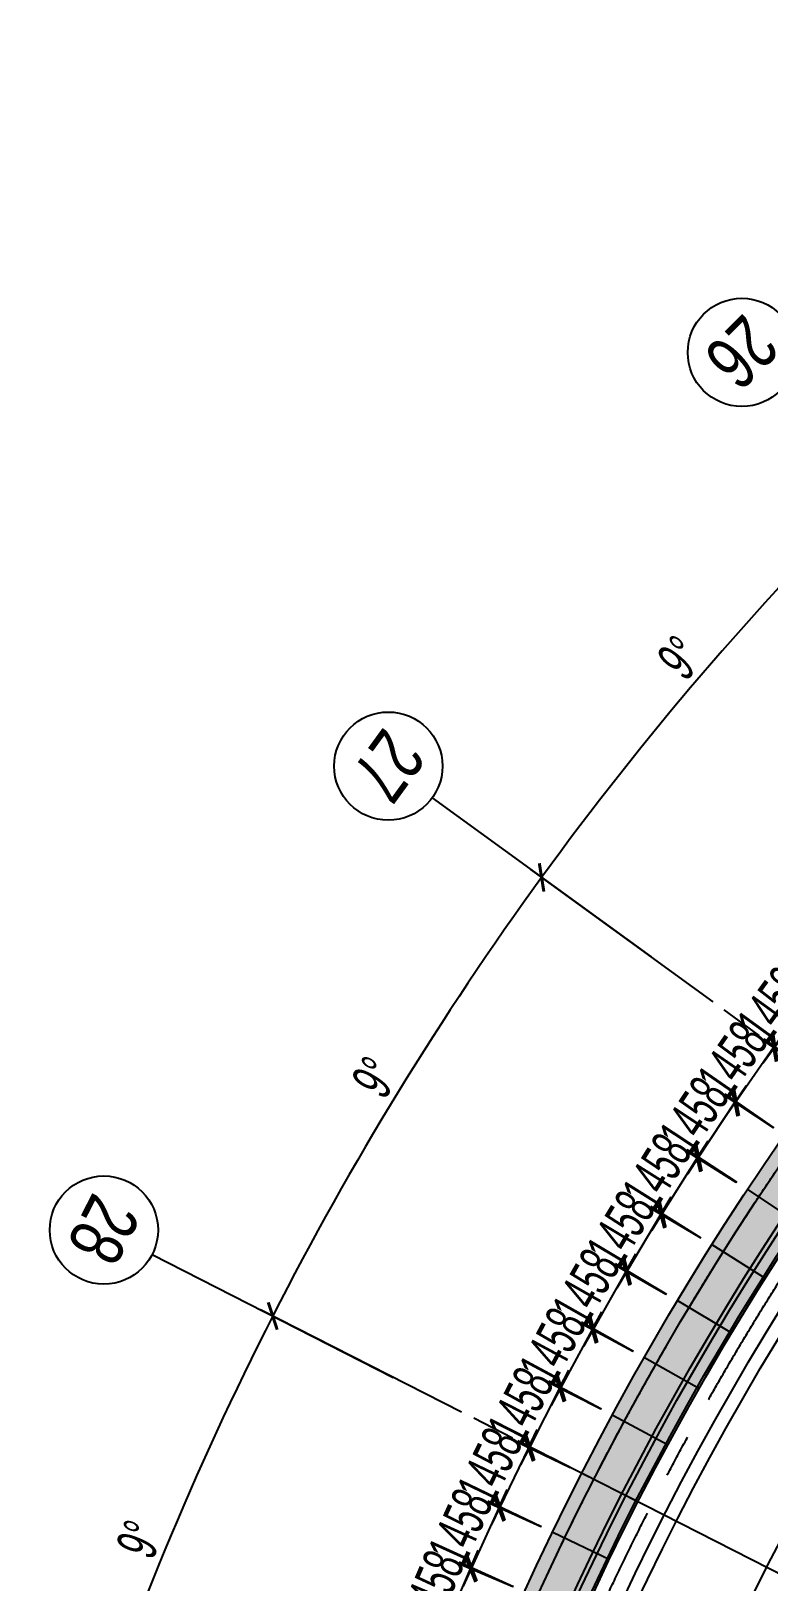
# Model space of a CAD drawing. Extents: x 104132 to 3338343, y -1228862 to 1409848.
# Drawn here: x 1690855 to 1707212, y 117598 to 151998 of the extents above; entities that cross this region are included whole.
import ezdxf
from ezdxf.enums import TextEntityAlignment as Align

# ---------------------------------------------------------------- set-up
doc = ezdxf.new("R2010")
doc.units = 0
doc.linetypes.add('CENTER', pattern=[50.8, 31.75, -6.35, 6.35, -6.35])
doc.linetypes.add('CENTER2', pattern=[28.575, 19.05, -3.175, 3.175, -3.175])
doc.layers.get('0').update_dxf_attribs({"color": 8})
doc.layers.get('Defpoints').update_dxf_attribs({"color": 8})
for name, color, linetype in [('#幕墙线-平面', 8, 'Continuous'), ('#标注', 8, 'Continuous'), ('#轴线', 8, 'CENTER2'), ('A-ROOF-DRAN', 8, 'Continuous'), ('dim', 8, 'Continuous'), ('DOTE', 8, 'CENTER'), ('IEL-FINE', 8, 'Continuous'), ('分水线', 8, 'Continuous'), ('女儿墙', 8, 'Continuous')]:
    doc.layers.add(name, color=color, linetype=linetype)
doc.styles.add('JHZX', font='jrs.shx', dxfattribs={"width": 0.6, "bigfont": 'jhz.shx'})
doc.dimstyles.new('JZBZ-300', dxfattribs={"dimscale": 300, "dimtxt": 3, "dimasz": 1.5, "dimexe": 1, "dimexo": 1, "dimgap": 0.5, "dimtad": 1, "dimdec": 0, "dimdsep": 46, "dimtxsty": 'JHZX', "dimblk1": 'ARCHTICK', "dimblk2": 'ARCHTICK', "dimsah": 1, "dimcen": 0, "dimclrd": 1, "dimclre": 1, "dimclrt": 2, "dimadec": 3, "dimazin": 2, "dimtfac": 1, "dimtdec": 0, "dimtix": 1, "dimtmove": 0, "dimatfit": 3, "dimfxl": 1, "dimtolj": 1, "dimlwd": -1, "dimlwe": -1, "dimarcsym": 1})

# ---------------------------------------------------------------- blocks, each defined once
blk = doc.blocks.new('_ARCHTICK')
at = {"color": 0, "linetype": 'ByBlock', "const_width": 0.15}
blk.add_lwpolyline([(-0.5, -0.5), (0.5, 0.5)], dxfattribs=at)
blk = doc.blocks.new('*D30')
at = {"layer": '#标注', "color": 1, "ltscale": 300, "transparency": 16777216}
for p, q in [((523385, -99263), (519849, -95727)), ((516455, -107376), (512410, -104438))]:
    blk.add_line(p, q, dxfattribs=at)
blk.add_arc((571468, -147346), 72700, 135, 144, dxfattribs=at)
at = {"layer": 'Defpoints', "color": 0, "ltscale": 300, "transparency": 16777216}
for p in [(517441, -98700), (523597, -99475), (516697, -107553), (571468, -147346)]:
    blk.add_point(p, dxfattribs=at)
at = {"layer": '#标注', "color": 1, "ltscale": 300, "transparency": 16777216, "xscale": 450, "yscale": 450, "zscale": 450}
for p, rotation in [((520061, -95939), 44.99999999999975), ((512652, -104614), 233.9999999999976)]:
    blk.add_blockref('_ARCHTICK', p, dxfattribs=dict(at, rotation=rotation))
at = {"layer": '#标注', "color": 2, "ltscale": 300, "transparency": 16777216, "insert": (515730, -99741), "char_height": 900, "attachment_point": 5, "rotation": 49.5, "style": 'JHZX'}
blk.add_mtext('\\A1;9°', dxfattribs=at)
blk = doc.blocks.new('*D31')
at = {"layer": '#标注', "color": 1, "ltscale": 300, "transparency": 16777216}
for p, q in [((516455, -107376), (512410, -104438)), ((510879, -116475), (506424, -114205))]:
    blk.add_line(p, q, dxfattribs=at)
blk.add_arc((571468, -147346), 72700, 144, 153, dxfattribs=at)
at = {"layer": 'Defpoints', "color": 0, "ltscale": 300, "transparency": 16777216}
for p in [(516697, -107553), (510497, -107751), (511147, -116611), (571468, -147346)]:
    blk.add_point(p, dxfattribs=at)
at = {"layer": '#标注', "color": 1, "ltscale": 300, "transparency": 16777216, "xscale": 450, "yscale": 450, "zscale": 450}
for p, rotation in [((512652, -104614), 53.9999999999973), ((506692, -114341), 242.9999999999993)]:
    blk.add_blockref('_ARCHTICK', p, dxfattribs=dict(at, rotation=rotation))
at = {"layer": '#标注', "color": 2, "ltscale": 300, "transparency": 16777216, "insert": (508969, -109047), "char_height": 900, "attachment_point": 5, "rotation": 58.5, "style": 'JHZX'}
blk.add_mtext('\\A1;9°', dxfattribs=at)
blk = doc.blocks.new('*D32')
at = {"layer": '#标注', "color": 1, "ltscale": 300, "transparency": 16777216}
for p, q in [((510879, -116475), (506424, -114205)), ((506796, -126333), (502041, -124788))]:
    blk.add_line(p, q, dxfattribs=at)
blk.add_arc((571468, -147346), 72700, 153, 162, dxfattribs=at)
at = {"layer": 'Defpoints', "color": 0, "ltscale": 300, "transparency": 16777216}
for p in [(511147, -116611), (505053, -117776), (507081, -126425), (571468, -147346)]:
    blk.add_point(p, dxfattribs=at)
at = {"layer": '#标注', "color": 1, "ltscale": 300, "transparency": 16777216, "xscale": 450, "yscale": 450, "zscale": 450}
for p, rotation in [((506692, -114341), 62.99999999999964), ((502326, -124880), 251.9999999999995)]:
    blk.add_blockref('_ARCHTICK', p, dxfattribs=dict(at, rotation=rotation))
at = {"layer": '#标注', "color": 2, "ltscale": 300, "transparency": 16777216, "insert": (503747, -119295), "char_height": 900, "attachment_point": 5, "rotation": 67.5, "style": 'JHZX'}
blk.add_mtext('\\A1;9°', dxfattribs=at)
blk = doc.blocks.new('*U1046')
blk.add_line((0, -20), (0, 0))
blk.add_circle((0, -24), 4)
at = {"style": 'JHZX', "width": 0.75}
blk.add_attdef('AXES', text='', height=4, dxfattribs=at).set_placement((0, -24), align=Align.MIDDLE_CENTER)
blk = doc.blocks.new('A$C49f573b4')
at = {"layer": '女儿墙'}
for radius in [63900, 63650]:
    blk.add_circle((0, 0), radius, dxfattribs=at)
blk = doc.blocks.new('*U481')
at = {"layer": '#幕墙线-平面', "ltscale": 300}
blk.add_line((63600, -63600), (65000, -63600), dxfattribs=at)
blk = doc.blocks.new('*U482')
at = {"layer": '#幕墙线-平面'}
for p, rotation in [((868125, -16248), 146.5714285714618), ((869325, -17021), 147.8571428571751), ((870542, -17766), 149.1428571428889), ((871775, -18484), 150.4285714286033), ((873024, -19175), 151.7142857143174), ((874289, -19837), 153.0000000000315), ((875567, -20471), 154.2857142857451)]:
    blk.add_blockref('*U481', p, dxfattribs=dict(at, rotation=rotation))
blk = doc.blocks.new('*D569')
at = {"layer": 'Defpoints', "color": 0, "ltscale": 300, "transparency": 16777216}
for p in [(843983, 63711), (842194, 62890), (843410, 62370)]:
    blk.add_point(p, dxfattribs=at)
at = {"layer": 'dim', "color": 1, "ltscale": 300, "transparency": 16777216}
for p, q in [((843707, 63829), (842491, 64349)), ((842767, 64231), (842944, 64645)), ((842767, 64231), (842194, 62890)), ((843134, 62488), (841918, 63008)), ((842194, 62890), (842017, 62477))]:
    blk.add_line(p, q, dxfattribs=at)
at = {"layer": 'dim', "color": 1, "ltscale": 300, "transparency": 16777216, "xscale": 450, "yscale": 450, "zscale": 450}
for p, rotation in [((842767, 64231), 246.85714285718), ((842194, 62890), 66.85714285717995)]:
    blk.add_blockref('_ARCHTICK', p, dxfattribs=dict(at, rotation=rotation))
at = {"layer": 'dim', "color": 2, "ltscale": 300, "transparency": 16777216, "insert": (841929, 63797), "char_height": 900, "attachment_point": 5, "rotation": 66.8571, "style": 'JHZX'}
blk.add_mtext('\\A1;1458', dxfattribs=at)
blk = doc.blocks.new('*D570')
at = {"layer": 'Defpoints', "color": 0, "ltscale": 300, "transparency": 16777216}
for p in [(844601, 65033), (842794, 64252), (843998, 63705)]:
    blk.add_point(p, dxfattribs=at)
at = {"layer": 'dim', "color": 1, "ltscale": 300, "transparency": 16777216}
for p, q in [((844328, 65157), (843124, 65704)), ((843397, 65580), (843583, 65989)), ((843397, 65580), (842794, 64252)), ((843725, 63829), (842521, 64376)), ((842794, 64252), (842608, 63842))]:
    blk.add_line(p, q, dxfattribs=at)
at = {"layer": 'dim', "color": 1, "ltscale": 300, "transparency": 16777216, "xscale": 450, "yscale": 450, "zscale": 450}
for p, rotation in [((843397, 65580), 245.5714285714646), ((842794, 64252), 65.57142857146455)]:
    blk.add_blockref('_ARCHTICK', p, dxfattribs=dict(at, rotation=rotation))
at = {"layer": 'dim', "color": 2, "ltscale": 300, "transparency": 16777216, "insert": (842549, 65164), "char_height": 900, "attachment_point": 5, "rotation": 65.5714, "style": 'JHZX'}
blk.add_mtext('\\A1;1458', dxfattribs=at)
blk = doc.blocks.new('*D571')
at = {"layer": 'Defpoints', "color": 0, "ltscale": 300, "transparency": 16777216}
for p in [(845249, 66339), (843424, 65599), (844616, 65025)]:
    blk.add_point(p, dxfattribs=at)
at = {"layer": 'dim', "color": 1, "ltscale": 300, "transparency": 16777216}
for p, q in [((844057, 66913), (844252, 67319)), ((844057, 66913), (843424, 65599)), ((844979, 66470), (843787, 67044)), ((844346, 65156), (843154, 65730)), ((843424, 65599), (843229, 65194))]:
    blk.add_line(p, q, dxfattribs=at)
at = {"layer": 'dim', "color": 1, "ltscale": 300, "transparency": 16777216, "xscale": 450, "yscale": 450, "zscale": 450}
for p, rotation in [((844057, 66913), 244.2857142857532), ((843424, 65599), 64.28571428575317)]:
    blk.add_blockref('_ARCHTICK', p, dxfattribs=dict(at, rotation=rotation))
at = {"layer": 'dim', "color": 2, "ltscale": 300, "transparency": 16777216, "insert": (843200, 66517), "char_height": 900, "attachment_point": 5, "rotation": 64.2857, "style": 'JHZX'}
blk.add_mtext('\\A1;1458', dxfattribs=at)
blk = doc.blocks.new('*D572')
at = {"layer": 'Defpoints', "color": 0, "ltscale": 300, "transparency": 16777216}
for p in [(845926, 67632), (844085, 66933), (845264, 66332)]:
    blk.add_point(p, dxfattribs=at)
at = {"layer": 'dim', "color": 1, "ltscale": 300, "transparency": 16777216}
for p, q in [((844747, 68232), (844951, 68633)), ((844747, 68232), (844085, 66933)), ((845658, 67768), (844480, 68368)), ((844996, 66468), (843817, 67069)), ((844085, 66933), (843880, 66532))]:
    blk.add_line(p, q, dxfattribs=at)
at = {"layer": 'dim', "color": 1, "ltscale": 300, "transparency": 16777216, "xscale": 450, "yscale": 450, "zscale": 450}
for p, rotation in [((844747, 68232), 243.000000000037), ((844085, 66933), 63.000000000037)]:
    blk.add_blockref('_ARCHTICK', p, dxfattribs=dict(at, rotation=rotation))
at = {"layer": 'dim', "color": 2, "ltscale": 300, "transparency": 16777216, "insert": (843881, 67855), "char_height": 900, "attachment_point": 5, "rotation": 63, "style": 'JHZX'}
blk.add_mtext('\\A1;1458', dxfattribs=at)
blk = doc.blocks.new('*D573')
at = {"layer": 'Defpoints', "color": 0, "ltscale": 300, "transparency": 16777216}
for p in [(846631, 68908), (844775, 68251), (845940, 67624)]:
    blk.add_point(p, dxfattribs=at)
at = {"layer": 'dim', "color": 1, "ltscale": 300, "transparency": 16777216}
for p, q in [((845466, 69535), (845679, 69931)), ((845466, 69535), (844775, 68251)), ((846367, 69050), (845202, 69677)), ((845676, 67766), (844511, 68393)), ((844775, 68251), (844562, 67854))]:
    blk.add_line(p, q, dxfattribs=at)
at = {"layer": 'dim', "color": 1, "ltscale": 300, "transparency": 16777216, "xscale": 450, "yscale": 450, "zscale": 450}
for p, rotation in [((845466, 69535), 241.7142857143266), ((844775, 68251), 61.71428571432662)]:
    blk.add_blockref('_ARCHTICK', p, dxfattribs=dict(at, rotation=rotation))
at = {"layer": 'dim', "color": 2, "ltscale": 300, "transparency": 16777216, "insert": (844592, 69177), "char_height": 900, "attachment_point": 5, "rotation": 61.7143, "style": 'JHZX'}
blk.add_mtext('\\A1;1458', dxfattribs=at)
blk = doc.blocks.new('*D574')
at = {"layer": 'Defpoints', "color": 0, "ltscale": 300, "transparency": 16777216}
for p in [(847365, 70168), (845495, 69553), (846645, 68900)]:
    blk.add_point(p, dxfattribs=at)
at = {"layer": 'dim', "color": 1, "ltscale": 300, "transparency": 16777216}
for p, q in [((846214, 70821), (846437, 71213)), ((847104, 70316), (845954, 70969)), ((846214, 70821), (845495, 69553)), ((846384, 69048), (845234, 69701)), ((845495, 69553), (845273, 69161))]:
    blk.add_line(p, q, dxfattribs=at)
at = {"layer": 'dim', "color": 1, "ltscale": 300, "transparency": 16777216, "xscale": 450, "yscale": 450, "zscale": 450}
for p, rotation in [((846214, 70821), 240.4285714286074), ((845495, 69553), 60.42857142860741)]:
    blk.add_blockref('_ARCHTICK', p, dxfattribs=dict(at, rotation=rotation))
at = {"layer": 'dim', "color": 2, "ltscale": 300, "transparency": 16777216, "insert": (845333, 70483), "char_height": 900, "attachment_point": 5, "rotation": 60.4286, "style": 'JHZX'}
blk.add_mtext('\\A1;1458', dxfattribs=at)
blk = doc.blocks.new('*D575')
at = {"layer": 'Defpoints', "color": 0, "ltscale": 300, "transparency": 16777216}
for p in [(848127, 71412), (846243, 70839), (847379, 70160)]:
    blk.add_point(p, dxfattribs=at)
at = {"layer": 'dim', "color": 1, "ltscale": 300, "transparency": 16777216}
for p, q in [((847870, 71566), (846734, 72244)), ((846992, 72091), (847222, 72477)), ((846992, 72091), (846243, 70839)), ((847122, 70314), (845986, 70992)), ((846243, 70839), (846013, 70452))]:
    blk.add_line(p, q, dxfattribs=at)
at = {"layer": 'dim', "color": 1, "ltscale": 300, "transparency": 16777216, "xscale": 450, "yscale": 450, "zscale": 450}
for p, rotation in [((846992, 72091), 239.1428571428946), ((846243, 70839), 59.1428571428946)]:
    blk.add_blockref('_ARCHTICK', p, dxfattribs=dict(at, rotation=rotation))
at = {"layer": 'dim', "color": 2, "ltscale": 300, "transparency": 16777216, "insert": (846102, 71772), "char_height": 900, "attachment_point": 5, "rotation": 59.1429, "style": 'JHZX'}
blk.add_mtext('\\A1;1458', dxfattribs=at)
blk = doc.blocks.new('*D576')
at = {"layer": 'Defpoints', "color": 0, "ltscale": 300, "transparency": 16777216}
for p in [(848917, 72638), (847021, 72107), (848141, 71403)]:
    blk.add_point(p, dxfattribs=at)
at = {"layer": 'dim', "color": 1, "ltscale": 300, "transparency": 16777216}
for p, q in [((847797, 73342), (848036, 73723)), ((847797, 73342), (847021, 72107)), ((848663, 72798), (847543, 73502)), ((847887, 71563), (846767, 72267)), ((847021, 72107), (846781, 71726))]:
    blk.add_line(p, q, dxfattribs=at)
at = {"layer": 'dim', "color": 1, "ltscale": 300, "transparency": 16777216, "xscale": 450, "yscale": 450, "zscale": 450}
for p, rotation in [((847797, 73342), 237.8571428571826), ((847021, 72107), 57.8571428571826)]:
    blk.add_blockref('_ARCHTICK', p, dxfattribs=dict(at, rotation=rotation))
at = {"layer": 'dim', "color": 2, "ltscale": 300, "transparency": 16777216, "insert": (846901, 73044), "char_height": 900, "attachment_point": 5, "rotation": 57.8571, "style": 'JHZX'}
blk.add_mtext('\\A1;1458', dxfattribs=at)
blk = doc.blocks.new('*D577')
at = {"layer": 'Defpoints', "color": 0, "ltscale": 300, "transparency": 16777216}
for p in [(849734, 73846), (847827, 73358), (848931, 72629)]:
    blk.add_point(p, dxfattribs=at)
at = {"layer": 'dim', "color": 1, "ltscale": 300, "transparency": 16777216}
for p, q in [((849484, 74012), (848380, 74740)), ((848630, 74575), (848878, 74951)), ((848630, 74575), (847827, 73358)), ((848680, 72794), (847576, 73523)), ((847827, 73358), (847579, 72982))]:
    blk.add_line(p, q, dxfattribs=at)
at = {"layer": 'dim', "color": 1, "ltscale": 300, "transparency": 16777216, "xscale": 450, "yscale": 450, "zscale": 450}
for p, rotation in [((848630, 74575), 236.5714285714664), ((847827, 73358), 56.57142857146638)]:
    blk.add_blockref('_ARCHTICK', p, dxfattribs=dict(at, rotation=rotation))
at = {"layer": 'dim', "color": 2, "ltscale": 300, "transparency": 16777216, "insert": (847728, 74297), "char_height": 900, "attachment_point": 5, "rotation": 56.5714, "style": 'JHZX'}
blk.add_mtext('\\A1;1458', dxfattribs=at)
blk = doc.blocks.new('*D578')
at = {"layer": 'Defpoints', "color": 0, "ltscale": 300, "transparency": 16777216}
for p in [(850578, 75036), (848660, 74590), (849748, 73837)]:
    blk.add_point(p, dxfattribs=at)
at = {"layer": 'dim', "color": 1, "ltscale": 300, "transparency": 16777216}
for p, q in [((849491, 75789), (849747, 76159)), ((849491, 75789), (848660, 74590)), ((850331, 75207), (849244, 75960)), ((849501, 74008), (848413, 74761)), ((848660, 74590), (848404, 74221))]:
    blk.add_line(p, q, dxfattribs=at)
at = {"layer": 'dim', "color": 1, "ltscale": 300, "transparency": 16777216, "xscale": 450, "yscale": 450, "zscale": 450}
for p, rotation in [((849491, 75789), 235.2857142857546), ((848660, 74590), 55.28571428575459)]:
    blk.add_blockref('_ARCHTICK', p, dxfattribs=dict(at, rotation=rotation))
at = {"layer": 'dim', "color": 2, "ltscale": 300, "transparency": 16777216, "insert": (848582, 75532), "char_height": 900, "attachment_point": 5, "rotation": 55.2857, "style": 'JHZX'}
blk.add_mtext('\\A1;1458', dxfattribs=at)
blk = doc.blocks.new('*D579')
at = {"layer": 'Defpoints', "color": 0, "ltscale": 300, "transparency": 16777216}
for p in [(851449, 76206), (849521, 75804), (850591, 75026)]:
    blk.add_point(p, dxfattribs=at)
at = {"layer": 'dim', "color": 1, "ltscale": 300, "transparency": 16777216}
for p, q in [((851206, 76382), (850136, 77160)), ((850378, 76984), (850643, 77348)), ((850378, 76984), (849521, 75804)), ((849521, 75804), (849257, 75440)), ((850349, 75203), (849278, 75980))]:
    blk.add_line(p, q, dxfattribs=at)
at = {"layer": 'dim', "color": 1, "ltscale": 300, "transparency": 16777216, "xscale": 450, "yscale": 450, "zscale": 450}
for p, rotation in [((850378, 76984), 234.000000000039), ((849521, 75804), 54.00000000003897)]:
    blk.add_blockref('_ARCHTICK', p, dxfattribs=dict(at, rotation=rotation))
at = {"layer": 'dim', "color": 2, "ltscale": 300, "transparency": 16777216, "insert": (849464, 76746), "char_height": 900, "attachment_point": 5, "rotation": 54, "style": 'JHZX'}
blk.add_mtext('\\A1;1458', dxfattribs=at)
blk = doc.blocks.new('轴网20240313')
at = {"layer": '#标注', "ltscale": 300}
blk.add_circle((571467.9, -147345.9), 64700, dxfattribs=at)
at = {"layer": '#轴线', "ltscale": 300}
for p, q in [((559089.9, -138352.8), (516697.4, -107552.8)), ((557835.5, -140399.8), (511146.7, -116610.7))]:
    blk.add_line(p, q, dxfattribs=at)
for radius in [64700, 63300, 57500]:
    blk.add_circle((571467.9, -147345.9), radius, dxfattribs=at)
at = {"layer": '#标注'}
for p, xscale, yscale, zscale, rotation, values in [((522182.5, -98060.5), 300, 300, 300, 224.9999999999866, {'AXES': '26'}), ((515079.4, -106377.3), 299.9999999999997, 299.9999999999997, 299.9999999999997, 233.9999999999866, {'AXES': '27'}), ((509364.7, -115702.8), 299.9999999999994, 299.9999999999994, 299.9999999999994, 242.9999999999866, {'AXES': '28'})]:
    blk.add_blockref('*U1046', p, dxfattribs=dict(at, xscale=xscale, yscale=yscale, zscale=zscale, rotation=rotation)).add_auto_attribs(values)
at = {"layer": '#标注', "ltscale": 300}
for base, p1, p2, picture, middle in [((517441.2, -98700.1), (523596.7, -99474.8), (516697.4, -107552.8), '*D30', (515730.1, -99741.3)), ((510496.5, -107750.6), (516697.4, -107552.8), (511146.7, -116610.7), '*D31', (508969.3, -109046.7)), ((505053.1, -117776.1), (511146.7, -116610.7), (507081.3, -126425.4), '*D32', (503747.5, -119295.2))]:
    dim = blk.add_angular_dim_3p(base=base, center=(571467.9, -147345.9), p1=p1, p2=p2, dimstyle='JZBZ-300', dxfattribs=at)
    dim.commit()
    dim.dimension.update_dxf_attribs({"geometry": picture, "text_midpoint": middle})
blk = doc.blocks.new('ERTQWE')
at = {"layer": 'dim', "ltscale": 300}
for p1, p2, distance, picture, middle in [((851448.6, 76206.1), (850591.3, 75026.3), -1322.9, '*D579', (849464.2, 76746.5)), ((850578.0711, 75035.8707), (849747.5194, 73837.0405), -1322.9369, '*D578', (848582.1372, 75531.5383)), ((849734.1, 73846.4), (848930.6, 72629.2), -1322.9, '*D577', (847727.5, 74297.1)), ((848917, 72638.2), (848141, 71403.3), -1322.9, '*D576', (846900.8, 73043.8)), ((848127.2, 71412), (847379.2, 70160), -1322.9, '*D575', (846102.4, 71772.3)), ((847365.1, 70168.4), (846645.4, 68900), -1322.9, '*D574', (845332.8, 70483.2)), ((846631.1, 68908.1), (845940, 67623.8), -1322.9, '*D573', (844592.2, 69177.1)), ((845925.6, 67631.5), (845263.5, 66332.1), -1322.9, '*D572', (843881.2, 67854.8)), ((845248.9, 66339.5), (844616.1, 65025.5), -1322.9, '*D571', (843200, 66516.8)), ((844601.4, 65032.6), (843998.2, 63704.7), -1322.9, '*D570', (842549, 65163.9)), ((843983.3, 63711.5), (843410.1, 62370.4), -1322.9, '*D569', (841928.6, 63796.7))]:
    dim = blk.add_aligned_dim(p1=p1, p2=p2, distance=distance, dimstyle='JZBZ-300', dxfattribs=at)
    dim.commit()
    dim.dimension.update_dxf_attribs({"geometry": picture, "text_midpoint": middle})
blk = doc.blocks.new('QWEDSG')
at = {"layer": 'IEL-FINE', "ltscale": 300}
h = blk.add_hatch(dxfattribs=at)
h.set_pattern_fill('DOTS', color=256, scale=200)
h.set_pattern_definition([(0, (838162.48, -28168.94), (158.75, 317.5), [0, -317.5])])
edge = h.paths.add_edge_path(flags=17)
edge.add_arc((903162, 36831), 63600, 0, 360)
edge = h.paths.add_edge_path()
edge.add_arc((903162, 36831), 65000, 0, 360)
h = blk.add_hatch(dxfattribs=at)
h.set_pattern_fill('DOTS', color=256, scale=200)
h.set_pattern_definition([(0, (845962.48, -20368.94), (158.75, 317.5), [0, -317.5])])
edge = h.paths.add_edge_path(flags=17)
edge.add_arc((903162, 36831), 55800, 0, 360)
edge = h.paths.add_edge_path()
edge.add_arc((903162, 36831), 57200, 0, 360)
at = {"layer": '#幕墙线-平面'}
for radius in [65000, 64000, 63600, 57200, 55800]:
    blk.add_circle((903162, 36831), radius, dxfattribs=at)
for name in ['ERTQWE', '*U482']:
    blk.add_blockref(name, (0, 0), dxfattribs=at)

msp = doc.modelspace()

# ---------------------------------------------------------------- linework, layer by layer
at = {"layer": 'A-ROOF-DRAN'}
for radius in [62950, 62650, 58150]:
    msp.add_circle((1760988, 90493), radius, dxfattribs=at)
msp.add_arc((1760988, 90493), 57850, 71.70287, 331.36515, dxfattribs=at)
at = {"layer": '分水线'}
msp.add_circle((1760988, 90493), 60400, dxfattribs=at)

# ---------------------------------------------------------------- block references
at = {"layer": '#幕墙线-平面'}
msp.add_blockref('QWEDSG', (857825, 53662), dxfattribs=at)
at = {"layer": '#幕墙线-平面', "ltscale": 300}
msp.add_blockref('A$C49f573b4', (1760988, 90493), dxfattribs=at)
at = {"layer": 'DOTE'}
msp.add_blockref('轴网20240313', (1189520, 237839), dxfattribs=at)

doc.saveas('drawing.dxf')
